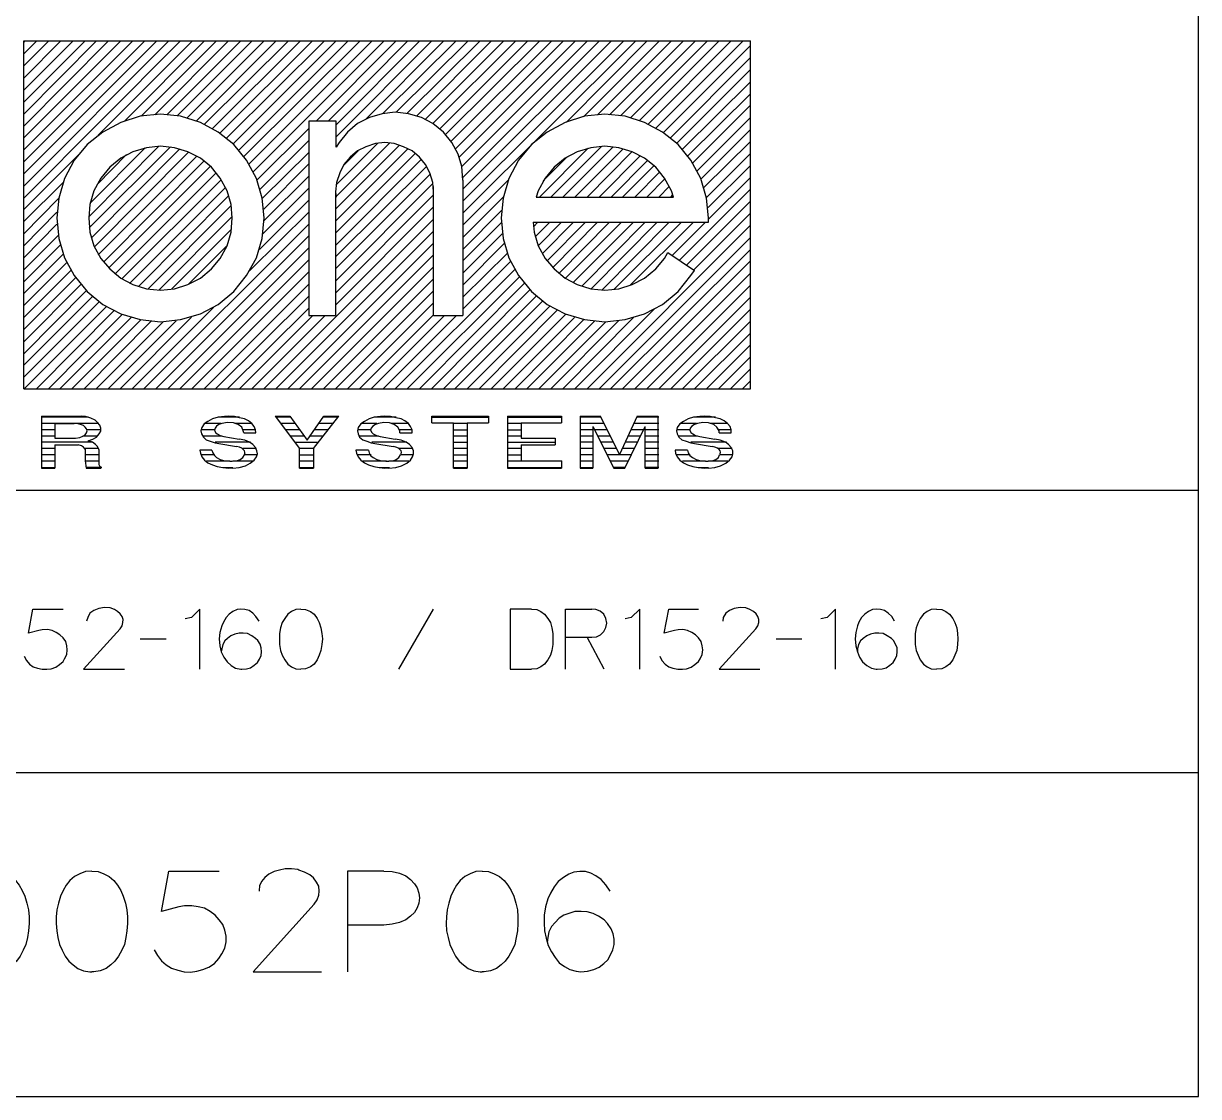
# Model space of a CAD drawing. Header units: inches. Extents: x -1698 to -1559, y -917 to -744.
# Drawn here: x -1589.54 to -1559.18, y -916.86 to -889.15 of the extents above; entities that cross this region are included whole.
import ezdxf

# ---------------------------------------------------------------- set-up
doc = ezdxf.new("R2010")
doc.units = ezdxf.units.IN
doc.layers.add('DH152', color=7, linetype='CONTINUOUS')

msp = doc.modelspace()

# ---------------------------------------------------------------- linework, layer by layer
at = {"layer": 'DH152', "color": 7}
for points in [[(-1559.18107, -916.86178), (-1559.18107, -743.89502)], [(-1589.53657, -893.65513), (-1585.48827, -889.59328)], [(-1589.53657, -893.34372), (-1585.78614, -889.59328)], [(-1589.53657, -893.03231), (-1586.09754, -889.59328)], [(-1589.53657, -892.7209), (-1586.40895, -889.59328)], [(-1589.53657, -892.40949), (-1586.72036, -889.59328)], [(-1589.53657, -892.09809), (-1587.03177, -889.59328)], [(-1589.53657, -891.80022), (-1587.34318, -889.59328)], [(-1589.53657, -891.48881), (-1587.65458, -889.59328)], [(-1589.53657, -891.1774), (-1587.95245, -889.59328)], [(-1589.53657, -890.86599), (-1588.26386, -889.59328)], [(-1589.53657, -890.55459), (-1588.57527, -889.59328)], [(-1589.53657, -890.24318), (-1588.88667, -889.59328)], [(-1589.53657, -889.93177), (-1589.19808, -889.59328)], [(-1589.53657, -889.6339), (-1589.50949, -889.59328)], [(-1589.53657, -898.58349), (-1589.53657, -889.59328)], [(-1589.53657, -889.59328), (-1570.75732, -889.59328)], [(-1587.61396, -892.03039), (-1585.17686, -889.59328)], [(-1586.93699, -891.66482), (-1584.86545, -889.59328)], [(-1586.50373, -891.54297), (-1584.55404, -889.59328)], [(-1586.1517, -891.50235), (-1584.24264, -889.59328)], [(-1585.84029, -891.50235), (-1583.93123, -889.59328)], [(-1585.5695, -891.52943), (-1583.63336, -889.59328)], [(-1585.31225, -891.58359), (-1583.32195, -889.59328)], [(-1585.08208, -891.66482), (-1583.01054, -889.59328)], [(-1584.86545, -891.74606), (-1582.69914, -889.59328)], [(-1584.66236, -891.85438), (-1582.38773, -889.59328)], [(-1584.47281, -891.97623), (-1582.07632, -889.59328)], [(-1584.29679, -892.11163), (-1581.76491, -889.59328)], [(-1584.13432, -892.26056), (-1581.46704, -889.59328)], [(-1583.98539, -892.42303), (-1581.15564, -889.59328)], [(-1583.84999, -892.58551), (-1580.84423, -889.59328)], [(-1583.7146, -892.77506), (-1580.53282, -889.59328)], [(-1583.60628, -892.97815), (-1580.22141, -889.59328)], [(-1581.98154, -891.66482), (-1579.91, -889.59328)], [(-1581.67014, -891.66482), (-1579.61214, -889.59328)], [(-1581.46704, -892.07101), (-1578.98932, -889.59328)], [(-1581.46704, -891.7596), (-1579.30073, -889.59328)], [(-1580.70883, -891.6242), (-1578.67791, -889.59328)], [(-1580.24849, -891.46173), (-1578.3665, -889.59328)], [(-1579.91, -891.43465), (-1578.0551, -889.59328)], [(-1579.62568, -891.46173), (-1577.74369, -889.59328)], [(-1579.38197, -891.52943), (-1577.44582, -889.59328)], [(-1579.16533, -891.6242), (-1577.13441, -889.59328)], [(-1578.96224, -891.73252), (-1576.823, -889.59328)], [(-1578.78623, -891.86791), (-1576.5116, -889.59328)], [(-1578.63729, -892.01685), (-1576.20019, -889.59328)], [(-1578.5019, -892.19286), (-1575.88878, -889.59328)], [(-1578.38004, -892.38241), (-1575.59091, -889.59328)], [(-1578.28527, -892.59905), (-1575.2795, -889.59328)], [(-1578.21757, -892.84276), (-1574.9681, -889.59328)], [(-1578.19049, -893.12709), (-1574.65669, -889.59328)], [(-1578.19049, -893.42495), (-1574.34528, -889.59328)], [(-1578.19049, -893.73636), (-1574.03387, -889.59328)], [(-1578.19049, -894.04777), (-1573.72247, -889.59328)], [(-1575.50968, -891.6919), (-1573.4246, -889.59328)], [(-1575.07641, -891.55651), (-1573.11319, -889.59328)], [(-1574.71085, -891.50235), (-1572.80178, -889.59328)], [(-1574.39944, -891.50235), (-1572.49037, -889.59328)], [(-1574.11511, -891.52943), (-1572.17897, -889.59328)], [(-1573.85786, -891.58359), (-1571.86756, -889.59328)], [(-1573.62769, -891.65128), (-1571.56969, -889.59328)], [(-1573.39752, -891.74606), (-1571.25828, -889.59328)], [(-1573.19443, -891.84084), (-1570.94687, -889.59328)], [(-1570.75732, -898.58349), (-1570.75732, -889.59328)], [(-1573.00487, -891.96269), (-1570.75732, -889.71514)], [(-1572.82886, -892.09809), (-1570.75732, -890.02655)], [(-1572.66639, -892.24702), (-1570.75732, -890.33795)], [(-1572.51745, -892.39595), (-1570.75732, -890.64936)], [(-1572.38206, -892.57197), (-1570.75732, -890.96077)], [(-1578.19049, -893.19478), (-1578.21757, -892.84276), (-1578.31235, -892.51781), (-1578.47482, -892.21994), (-1578.69145, -891.94915), (-1578.96224, -891.73252), (-1579.26011, -891.57005), (-1579.5986, -891.47527), (-1579.93708, -891.43465), (-1580.27557, -891.47527), (-1580.60052, -891.57005), (-1580.91193, -891.73252), (-1581.16918, -891.94915), (-1581.38581, -892.21994), (-1581.46704, -892.3418)], [(-1572.24666, -892.74798), (-1570.75732, -891.25864)], [(-1582.1711, -891.66482), (-1582.1711, -896.68797)], [(-1581.46704, -891.66482), (-1582.1711, -891.66482)], [(-1581.46704, -892.3418), (-1581.46704, -891.66482)], [(-1571.84048, -894.27794), (-1571.84048, -894.16963), (-1571.89464, -893.65513), (-1572.04357, -893.15416), (-1572.30082, -892.68028), (-1572.62577, -892.2741), (-1573.03195, -891.94915), (-1573.49229, -891.70544), (-1573.99325, -891.54297), (-1574.52129, -891.48881), (-1575.04933, -891.54297), (-1575.55029, -891.70544), (-1576.01064, -891.94915), (-1576.41682, -892.2741), (-1576.75531, -892.68028), (-1576.99902, -893.15416), (-1577.14795, -893.65513), (-1577.20211, -894.16963), (-1577.14795, -894.69766), (-1576.99902, -895.19863), (-1576.75531, -895.65897), (-1576.41682, -896.06515), (-1576.01064, -896.40364), (-1575.55029, -896.64735), (-1575.04933, -896.79628), (-1574.52129, -896.85044), (-1573.99325, -896.79628), (-1573.49229, -896.64735), (-1573.03195, -896.40364), (-1572.62577, -896.06515), (-1572.30082, -895.65897), (-1572.20604, -895.52357)], [(-1572.13835, -892.95107), (-1570.75732, -891.57005)], [(-1583.5115, -893.19478), (-1582.1711, -891.85438)], [(-1572.04357, -893.1677), (-1570.75732, -891.88145)], [(-1587.85768, -894.14255), (-1586.04339, -892.31472)], [(-1587.84414, -894.42688), (-1585.74552, -892.32826)], [(-1583.43027, -893.42495), (-1582.1711, -892.16578)], [(-1578.9487, -893.62805), (-1578.9487, -893.49265), (-1578.96224, -893.24894), (-1579.04348, -893.00523), (-1579.15179, -892.7886), (-1579.31427, -892.59905), (-1579.50382, -892.43657), (-1579.72045, -892.32826), (-1579.96416, -892.24702), (-1580.20787, -892.21994), (-1580.45158, -892.24702), (-1580.69529, -892.32826), (-1580.91193, -892.43657), (-1581.10148, -892.59905), (-1581.26395, -892.7886), (-1581.37227, -893.00523), (-1581.4535, -893.24894), (-1581.48058, -893.49265), (-1581.46704, -893.62805)], [(-1581.46704, -893.61451), (-1580.08602, -892.23348)], [(-1581.46704, -893.92591), (-1579.82877, -892.28764)], [(-1581.4535, -893.3031), (-1580.39743, -892.24702)], [(-1575.91586, -893.62805), (-1574.60253, -892.31472)], [(-1575.60445, -893.62805), (-1574.30466, -892.32826)], [(-1571.96233, -893.38434), (-1570.75732, -892.19286)], [(-1589.53657, -893.95299), (-1588.142, -892.55843)], [(-1587.81706, -893.79052), (-1586.39541, -892.35534)], [(-1587.78998, -894.68413), (-1585.50181, -892.38241)], [(-1587.70874, -894.9143), (-1585.27164, -892.46365)], [(-1587.64104, -893.3031), (-1586.88283, -892.53135)], [(-1587.61396, -895.11739), (-1585.06854, -892.57197)], [(-1583.37611, -893.66866), (-1582.1711, -892.47719)], [(-1581.46704, -894.23732), (-1579.61214, -892.38241)], [(-1581.46704, -894.54873), (-1579.42258, -892.50427)], [(-1581.26395, -892.80214), (-1580.89839, -892.43657)], [(-1576.21373, -893.62805), (-1574.95456, -892.36888)], [(-1576.11895, -893.20832), (-1575.4826, -892.58551)], [(-1575.29304, -893.62805), (-1574.04741, -892.38241)], [(-1574.98164, -893.62805), (-1573.81724, -892.45011)], [(-1574.67023, -893.62805), (-1573.60061, -892.55843)], [(-1571.89464, -893.64159), (-1570.75732, -892.50427)], [(-1587.47857, -895.30694), (-1584.87899, -892.69382)], [(-1587.34318, -895.46941), (-1584.71652, -892.84276)], [(-1583.33549, -893.93945), (-1582.1711, -892.77506)], [(-1581.46704, -894.86014), (-1579.26011, -892.6532)], [(-1581.46704, -895.15801), (-1579.12472, -892.82922)], [(-1574.35882, -893.62805), (-1573.41106, -892.68028)], [(-1574.06095, -893.62805), (-1573.24858, -892.81568)], [(-1571.85402, -893.89884), (-1570.75732, -892.81568)], [(-1589.53657, -894.2644), (-1588.52111, -893.24894)], [(-1587.1807, -895.61835), (-1584.56758, -893.00523)], [(-1587.00469, -895.7402), (-1584.43219, -893.18124)], [(-1583.32195, -894.23732), (-1582.1711, -893.08647)], [(-1581.46704, -895.46941), (-1579.02994, -893.03231)], [(-1578.19049, -894.35918), (-1577.01256, -893.18124)], [(-1578.19049, -893.19478), (-1578.19049, -896.68797)], [(-1573.74954, -893.62805), (-1573.09965, -892.97815)], [(-1573.43814, -893.62805), (-1572.96426, -893.15416)], [(-1571.84048, -894.1967), (-1570.75732, -893.12709)], [(-1586.8016, -895.86206), (-1584.32387, -893.38434)], [(-1583.36257, -894.57581), (-1582.1711, -893.39788)], [(-1581.48058, -893.49265), (-1581.48058, -896.68797)], [(-1581.46704, -895.78082), (-1578.96224, -893.27602)], [(-1578.9487, -896.68797), (-1578.9487, -893.35726)], [(-1573.12673, -893.62805), (-1572.85594, -893.35726)], [(-1572.59869, -895.26632), (-1570.75732, -893.42495)], [(-1589.53657, -894.57581), (-1588.64296, -893.66866)], [(-1586.57143, -895.9433), (-1584.24264, -893.60097)], [(-1586.32771, -896.01099), (-1584.17494, -893.84468)], [(-1583.44381, -894.98199), (-1582.1711, -893.70928)], [(-1581.46704, -896.09223), (-1578.9487, -893.57389)], [(-1578.19049, -894.67059), (-1577.14795, -893.62805)], [(-1572.81532, -893.62805), (-1572.76116, -893.57389)], [(-1572.40914, -895.38818), (-1570.75732, -893.73636)], [(-1589.53657, -894.88722), (-1588.68358, -894.02069)], [(-1586.04339, -896.03807), (-1584.14786, -894.12901)], [(-1583.70106, -895.53711), (-1582.1711, -894.02069)], [(-1581.46704, -896.40364), (-1578.9487, -893.8853)], [(-1578.19049, -894.98199), (-1577.18857, -893.98007)], [(-1572.21958, -895.51003), (-1570.75732, -894.04777)], [(-1589.53657, -895.19863), (-1588.68358, -894.3321)], [(-1586.43603, -898.58349), (-1582.1711, -894.3321)], [(-1585.71844, -896.01099), (-1584.17494, -894.46749)], [(-1583.33549, -898.58349), (-1578.9487, -894.1967)], [(-1578.19049, -895.27986), (-1577.20211, -894.29148)], [(-1576.3762, -894.27794), (-1576.34912, -894.53519), (-1576.24081, -894.88722), (-1576.06479, -895.21216), (-1575.83462, -895.48295), (-1575.55029, -895.72666), (-1575.23889, -895.88914), (-1574.88686, -895.99745), (-1574.52129, -896.03807), (-1574.15573, -895.99745), (-1573.81724, -895.88914), (-1573.49229, -895.72666), (-1573.20797, -895.48295), (-1572.97779, -895.21216), (-1572.89656, -895.06323), (-1572.20604, -895.52357)], [(-1576.3762, -894.27794), (-1571.84048, -894.27794)], [(-1576.36266, -894.3998), (-1576.25435, -894.27794)], [(-1576.32204, -894.65705), (-1575.94294, -894.27794)], [(-1576.24081, -894.88722), (-1575.64507, -894.27794)], [(-1576.13249, -895.09031), (-1575.33366, -894.27794)], [(-1576.01064, -895.27986), (-1575.02225, -894.27794)], [(-1575.87524, -895.45588), (-1574.71085, -894.27794)], [(-1575.71277, -895.60481), (-1574.39944, -894.27794)], [(-1575.53675, -895.72666), (-1574.08803, -894.27794)], [(-1575.3472, -895.84852), (-1573.77662, -894.27794)], [(-1575.11703, -895.92976), (-1573.47876, -894.27794)], [(-1574.98164, -898.58349), (-1570.75732, -894.35918)], [(-1574.87332, -895.99745), (-1573.16735, -894.27794)], [(-1574.60253, -896.03807), (-1572.85594, -894.27794)], [(-1574.27758, -896.01099), (-1572.54453, -894.27794)], [(-1573.8714, -895.91622), (-1572.23312, -894.27794)], [(-1572.78824, -895.14447), (-1571.92172, -894.27794)], [(-1589.53657, -895.51003), (-1588.64296, -894.61643)], [(-1586.12462, -898.58349), (-1582.1711, -894.62997)], [(-1583.02408, -898.58349), (-1578.9487, -894.50811)], [(-1578.19049, -895.59127), (-1577.17503, -894.57581)], [(-1574.67023, -898.58349), (-1570.75732, -894.67059)], [(-1589.53657, -895.82144), (-1588.58881, -894.86014)], [(-1585.81321, -898.58349), (-1582.1711, -894.94138)], [(-1585.28518, -895.88914), (-1584.29679, -894.90076)], [(-1582.71268, -898.58349), (-1578.9487, -894.81952)], [(-1578.19049, -895.90268), (-1577.12087, -894.83306)], [(-1578.19049, -896.21409), (-1577.03964, -895.07677)], [(-1574.37236, -898.58349), (-1570.75732, -894.98199)], [(-1589.53657, -896.11931), (-1588.52111, -895.10385)], [(-1589.53657, -896.43072), (-1588.42633, -895.32048)], [(-1585.50181, -898.58349), (-1582.1711, -895.25278)], [(-1582.41481, -898.58349), (-1578.9487, -895.11739)], [(-1578.19049, -896.52549), (-1576.9584, -895.2934)], [(-1574.06095, -898.58349), (-1570.75732, -895.27986)], [(-1589.53657, -896.74213), (-1588.31802, -895.52357)], [(-1585.1904, -898.58349), (-1582.1711, -895.56419)], [(-1582.1034, -898.58349), (-1578.9487, -895.4288)], [(-1579.93708, -898.58349), (-1576.85008, -895.49649)], [(-1579.62568, -898.58349), (-1576.72823, -895.68605)], [(-1573.74954, -898.58349), (-1570.75732, -895.59127)], [(-1589.53657, -897.05353), (-1588.19616, -895.71313)], [(-1589.53657, -897.36494), (-1588.06077, -895.88914)], [(-1584.87899, -898.58349), (-1582.1711, -895.8756)], [(-1581.79199, -898.58349), (-1578.9487, -895.7402)], [(-1579.31427, -898.58349), (-1576.60637, -895.86206)], [(-1573.43814, -898.58349), (-1570.75732, -895.90268)], [(-1589.53657, -897.67635), (-1587.92537, -896.05161)], [(-1589.53657, -897.97422), (-1587.7629, -896.20055)], [(-1584.58112, -898.58349), (-1582.1711, -896.18701)], [(-1581.48058, -898.58349), (-1578.9487, -896.05161)], [(-1579.00286, -898.58349), (-1576.45744, -896.02453)], [(-1578.69145, -898.58349), (-1576.29497, -896.18701)], [(-1573.12673, -898.58349), (-1570.75732, -896.21409)], [(-1589.53657, -898.28562), (-1587.58689, -896.33594)], [(-1589.52303, -898.58349), (-1587.39733, -896.4578)], [(-1589.21162, -898.58349), (-1587.20778, -896.56611)], [(-1586.7339, -898.58349), (-1584.63528, -896.48488)], [(-1584.26971, -898.58349), (-1582.1711, -896.49841)], [(-1581.16918, -898.58349), (-1578.9487, -896.36302)], [(-1578.39358, -898.58349), (-1576.13249, -896.3224)], [(-1578.08218, -898.58349), (-1575.94294, -896.44426)], [(-1577.77077, -898.58349), (-1575.75339, -896.55257)], [(-1575.29304, -898.58349), (-1573.24858, -896.52549)], [(-1572.81532, -898.58349), (-1570.75732, -896.52549)], [(-1588.90021, -898.58349), (-1586.99115, -896.66089)], [(-1588.60235, -898.58349), (-1586.76098, -896.74213)], [(-1588.29094, -898.58349), (-1586.51727, -896.80982)], [(-1587.97953, -898.58349), (-1586.24648, -896.8369)], [(-1587.66812, -898.58349), (-1585.93507, -896.85044)], [(-1587.35671, -898.58349), (-1585.59658, -896.82336)], [(-1587.04531, -898.58349), (-1585.20394, -896.72859)], [(-1583.95831, -898.58349), (-1582.06278, -896.68797)], [(-1583.6469, -898.58349), (-1581.75137, -896.68797)], [(-1582.1711, -896.68797), (-1581.48058, -896.68797)], [(-1580.85777, -898.58349), (-1578.9487, -896.67443)], [(-1580.5599, -898.58349), (-1578.66437, -896.68797)], [(-1580.24849, -898.58349), (-1578.35297, -896.68797)], [(-1578.9487, -896.68797), (-1578.19049, -896.68797)], [(-1577.45936, -898.58349), (-1575.53675, -896.66089)], [(-1577.14795, -898.58349), (-1575.30658, -896.74213)], [(-1576.83654, -898.58349), (-1575.06287, -896.79628)], [(-1576.53868, -898.58349), (-1574.79208, -896.8369)], [(-1576.22727, -898.58349), (-1574.49422, -896.85044)], [(-1575.91586, -898.58349), (-1574.16927, -896.82336)], [(-1575.60445, -898.58349), (-1573.77662, -896.74213)], [(-1572.51745, -898.58349), (-1570.75732, -896.8369)], [(-1572.20604, -898.58349), (-1570.75732, -897.14831)], [(-1571.89464, -898.58349), (-1570.75732, -897.44618)], [(-1571.58323, -898.58349), (-1570.75732, -897.75759)], [(-1571.27182, -898.58349), (-1570.75732, -898.06899)], [(-1570.96041, -898.58349), (-1570.75732, -898.3804)], [(-1589.53657, -898.58349), (-1570.75732, -898.58349)], [(-1589.07623, -899.28755), (-1589.07623, -900.62795)], [(-1589.07623, -899.28755), (-1588.03369, -899.28755)], [(-1587.87121, -899.31462), (-1589.06269, -899.31462)], [(-1587.87121, -899.9239), (-1587.74936, -899.88328), (-1587.65458, -899.82912), (-1587.58689, -899.74789), (-1587.54627, -899.68019), (-1587.54627, -899.59895), (-1587.57335, -899.51772), (-1587.6275, -899.45002), (-1587.6952, -899.39586), (-1587.80352, -899.3417), (-1587.93891, -899.30109), (-1588.03369, -899.28755)], [(-1584.35095, -899.30109), (-1584.51343, -899.31462), (-1584.66236, -899.35524), (-1584.78421, -899.42294), (-1584.87899, -899.49064), (-1584.93315, -899.58541), (-1584.96023, -899.66665)], [(-1583.95831, -899.31462), (-1584.51343, -899.31462)], [(-1584.24264, -899.28755), (-1584.35095, -899.30109)], [(-1583.53858, -899.72081), (-1583.55212, -899.63957), (-1583.5792, -899.55834), (-1583.6469, -899.4771), (-1583.72814, -899.4094), (-1583.83645, -899.35524), (-1583.95831, -899.32816), (-1584.0937, -899.30109), (-1584.24264, -899.28755)], [(-1583.03762, -899.28755), (-1582.65852, -899.28755), (-1582.21171, -899.91036)], [(-1583.03762, -899.28755), (-1582.41481, -900.12699)], [(-1582.64498, -899.31462), (-1583.01054, -899.31462)], [(-1582.21171, -899.91036), (-1581.77845, -899.28755)], [(-1582.04924, -900.12699), (-1581.39935, -899.28755)], [(-1581.41289, -899.31462), (-1581.79199, -899.31462)], [(-1581.77845, -899.28755), (-1581.39935, -899.28755)], [(-1580.31619, -899.30109), (-1580.47866, -899.31462), (-1580.61406, -899.35524), (-1580.73591, -899.42294), (-1580.83069, -899.49064), (-1580.89839, -899.58541), (-1580.91193, -899.66665)], [(-1579.91, -899.31462), (-1580.46512, -899.31462)], [(-1580.20787, -899.28755), (-1580.31619, -899.30109)], [(-1579.50382, -899.72081), (-1579.50382, -899.63957), (-1579.54444, -899.55834), (-1579.5986, -899.4771), (-1579.69337, -899.4094), (-1579.78815, -899.35524), (-1579.92354, -899.32816), (-1580.05894, -899.30109), (-1580.20787, -899.28755)], [(-1578.98932, -899.28755), (-1577.52706, -899.28755), (-1577.52706, -899.46356)], [(-1578.98932, -899.46356), (-1578.98932, -899.28755)], [(-1578.98932, -899.31462), (-1577.51352, -899.31462)], [(-1577.03964, -899.28755), (-1575.64507, -899.28755)], [(-1577.03964, -899.28755), (-1577.03964, -900.62795)], [(-1577.0261, -899.31462), (-1575.64507, -899.31462)], [(-1575.64507, -899.28755), (-1575.64507, -899.46356)], [(-1575.15765, -899.28755), (-1575.15765, -900.62795)], [(-1575.15765, -899.28755), (-1574.62961, -899.28755)], [(-1574.62961, -899.31462), (-1575.15765, -899.31462)], [(-1574.14219, -900.27593), (-1574.62961, -899.28755)], [(-1573.68185, -899.28755), (-1574.14219, -900.27593)], [(-1573.68185, -899.28755), (-1573.14027, -899.28755)], [(-1573.12673, -899.31462), (-1573.68185, -899.31462)], [(-1573.14027, -900.62795), (-1573.14027, -899.28755)], [(-1572.07065, -899.30109), (-1572.23312, -899.31462), (-1572.36852, -899.35524), (-1572.49037, -899.42294), (-1572.58515, -899.49064), (-1572.65285, -899.58541), (-1572.66639, -899.66665)], [(-1571.66447, -899.31462), (-1572.21958, -899.31462)], [(-1571.94879, -899.28755), (-1572.07065, -899.30109)], [(-1571.25828, -899.72081), (-1571.25828, -899.63957), (-1571.28536, -899.55834), (-1571.35306, -899.4771), (-1571.43429, -899.4094), (-1571.54261, -899.35524), (-1571.66447, -899.32816), (-1571.79986, -899.30109), (-1571.94879, -899.28755)], [(-1587.60043, -899.4771), (-1589.06269, -899.4771)], [(-1588.73774, -899.4771), (-1588.73774, -899.8562)], [(-1588.73774, -899.4771), (-1588.23678, -899.4771)], [(-1588.19616, -899.8562), (-1588.08785, -899.84266), (-1588.00661, -899.80205), (-1587.95245, -899.77497), (-1587.91183, -899.72081), (-1587.89829, -899.66665), (-1587.91183, -899.61249), (-1587.95245, -899.57187), (-1587.99307, -899.53126), (-1588.07431, -899.50418), (-1588.16908, -899.4771), (-1588.23678, -899.4771)], [(-1584.44573, -899.4771), (-1584.85191, -899.4771)], [(-1584.41865, -899.4771), (-1584.49989, -899.50418), (-1584.55404, -899.5448), (-1584.59466, -899.59895), (-1584.6082, -899.65311)], [(-1583.86353, -899.66665), (-1583.90415, -899.57187), (-1583.99893, -899.50418), (-1584.12078, -899.46356), (-1584.26971, -899.45002), (-1584.41865, -899.4771)], [(-1583.63336, -899.4771), (-1584.08016, -899.4771)], [(-1582.52312, -899.4771), (-1582.88869, -899.4771)], [(-1581.54828, -899.4771), (-1581.91385, -899.4771)], [(-1580.41097, -899.4771), (-1580.81715, -899.4771)], [(-1580.37035, -899.4771), (-1580.45158, -899.50418), (-1580.51928, -899.5448), (-1580.5599, -899.59895), (-1580.57344, -899.65311)], [(-1579.81523, -899.66665), (-1579.86939, -899.57187), (-1579.96416, -899.50418), (-1580.08602, -899.46356), (-1580.23495, -899.45002), (-1580.37035, -899.4771)], [(-1579.5986, -899.4771), (-1580.0454, -899.4771)], [(-1578.98932, -899.46356), (-1578.4342, -899.46356)], [(-1578.4342, -900.62795), (-1578.4342, -899.46356)], [(-1578.06864, -899.4771), (-1578.4342, -899.4771)], [(-1578.08218, -899.46356), (-1577.52706, -899.46356)], [(-1578.08218, -899.46356), (-1578.08218, -900.62795)], [(-1576.68761, -899.4771), (-1577.0261, -899.4771)], [(-1576.68761, -899.46356), (-1575.64507, -899.46356)], [(-1576.68761, -899.46356), (-1576.68761, -899.8562), (-1575.80754, -899.8562)], [(-1574.54837, -899.4771), (-1575.15765, -899.4771)], [(-1574.8327, -899.55834), (-1574.8327, -900.62795)], [(-1574.8327, -899.55834), (-1574.29112, -900.62795)], [(-1574.00679, -900.62795), (-1573.47876, -899.55834)], [(-1573.12673, -899.4771), (-1573.76308, -899.4771)], [(-1573.47876, -900.62795), (-1573.47876, -899.55834)], [(-1572.15189, -899.4771), (-1572.57161, -899.4771)], [(-1572.12481, -899.4771), (-1572.20604, -899.50418), (-1572.27374, -899.5448), (-1572.31436, -899.59895), (-1572.3279, -899.65311)], [(-1571.56969, -899.66665), (-1571.62385, -899.57187), (-1571.70508, -899.50418), (-1571.84048, -899.46356), (-1571.98941, -899.45002), (-1572.12481, -899.4771)], [(-1571.33952, -899.4771), (-1571.78632, -899.4771)], [(-1588.73774, -899.63957), (-1589.06269, -899.63957)], [(-1588.73774, -899.80205), (-1589.06269, -899.80205)], [(-1588.73774, -899.8562), (-1588.19616, -899.8562)], [(-1587.6275, -899.80205), (-1588.00661, -899.80205)], [(-1587.54627, -899.63957), (-1587.91183, -899.63957)], [(-1587.60043, -900.15407), (-1587.6275, -900.07284), (-1587.68166, -900.01868), (-1587.7629, -899.96452), (-1587.87121, -899.9239)], [(-1584.96023, -899.66665), (-1584.94669, -899.74789), (-1584.89253, -899.82912), (-1584.82483, -899.89682), (-1584.71652, -899.93744), (-1584.59466, -899.97806)], [(-1584.6082, -899.63957), (-1584.94669, -899.63957)], [(-1584.41865, -899.80205), (-1584.90607, -899.80205)], [(-1584.6082, -899.65311), (-1584.58112, -899.70727), (-1584.5405, -899.74789)], [(-1584.5405, -899.74789), (-1584.45927, -899.78851), (-1584.36449, -899.81559)], [(-1584.36449, -899.81559), (-1583.97185, -899.88328)], [(-1583.70106, -899.96452), (-1583.82291, -899.91036), (-1583.97185, -899.88328)], [(-1583.53858, -899.63957), (-1583.86353, -899.63957)], [(-1583.84999, -899.72081), (-1583.86353, -899.66665)], [(-1583.84999, -899.72081), (-1583.53858, -899.72081)], [(-1582.40127, -899.63957), (-1582.76683, -899.63957)], [(-1582.29295, -899.80205), (-1582.64498, -899.80205)], [(-1581.80553, -899.80205), (-1582.14402, -899.80205)], [(-1581.67014, -899.63957), (-1582.0357, -899.63957)], [(-1580.5599, -899.63957), (-1580.91193, -899.63957)], [(-1580.91193, -899.66665), (-1580.89839, -899.74789), (-1580.85777, -899.82912), (-1580.77653, -899.89682), (-1580.66822, -899.93744), (-1580.5599, -899.97806)], [(-1580.37035, -899.80205), (-1580.85777, -899.80205)], [(-1580.57344, -899.65311), (-1580.54636, -899.70727), (-1580.50574, -899.74789)], [(-1580.50574, -899.74789), (-1580.4245, -899.78851), (-1580.32973, -899.81559)], [(-1580.32973, -899.81559), (-1579.93708, -899.88328)], [(-1579.65275, -899.96452), (-1579.78815, -899.91036), (-1579.93708, -899.88328)], [(-1579.50382, -899.63957), (-1579.82877, -899.63957)], [(-1579.81523, -899.72081), (-1579.81523, -899.66665)], [(-1579.81523, -899.72081), (-1579.50382, -899.72081)], [(-1578.4342, -899.63957), (-1578.06864, -899.63957)], [(-1578.06864, -899.80205), (-1578.4342, -899.80205)], [(-1577.0261, -899.63957), (-1576.68761, -899.63957)], [(-1576.68761, -899.80205), (-1577.0261, -899.80205)], [(-1575.80754, -899.8562), (-1575.80754, -900.03222)], [(-1574.81916, -899.63957), (-1575.15765, -899.63957)], [(-1574.81916, -899.80205), (-1575.15765, -899.80205)], [(-1574.46714, -899.63957), (-1574.77854, -899.63957)], [(-1574.3859, -899.80205), (-1574.69731, -899.80205)], [(-1573.60061, -899.80205), (-1573.92556, -899.80205)], [(-1573.51937, -899.63957), (-1573.84432, -899.63957)], [(-1573.12673, -899.63957), (-1573.46522, -899.63957)], [(-1573.12673, -899.80205), (-1573.46522, -899.80205)], [(-1572.31436, -899.63957), (-1572.66639, -899.63957)], [(-1572.66639, -899.66665), (-1572.65285, -899.74789), (-1572.61223, -899.82912), (-1572.53099, -899.89682), (-1572.42268, -899.93744), (-1572.30082, -899.97806)], [(-1572.12481, -899.80205), (-1572.61223, -899.80205)], [(-1572.3279, -899.65311), (-1572.30082, -899.70727), (-1572.24666, -899.74789)], [(-1572.24666, -899.74789), (-1572.17897, -899.78851), (-1572.07065, -899.81559)], [(-1572.07065, -899.81559), (-1571.67801, -899.88328)], [(-1571.40722, -899.96452), (-1571.54261, -899.91036), (-1571.67801, -899.88328)], [(-1571.24474, -899.63957), (-1571.58323, -899.63957)], [(-1571.56969, -899.72081), (-1571.56969, -899.66665)], [(-1571.56969, -899.72081), (-1571.25828, -899.72081)], [(-1587.7629, -899.96452), (-1589.06269, -899.96452)], [(-1588.73774, -900.12699), (-1589.06269, -900.12699)], [(-1588.73774, -900.03222), (-1588.73774, -900.62795)], [(-1588.73774, -900.03222), (-1588.12846, -900.03222)], [(-1587.95245, -900.14053), (-1587.99307, -900.08637), (-1588.04723, -900.0593), (-1588.12846, -900.03222)], [(-1587.61396, -900.12699), (-1587.95245, -900.12699)], [(-1587.95245, -900.14053), (-1587.95245, -900.4384)], [(-1587.60043, -900.15407), (-1587.60043, -900.47902)], [(-1584.98731, -900.16761), (-1584.97377, -900.24885), (-1584.93315, -900.34362), (-1584.86545, -900.42486), (-1584.78421, -900.49256), (-1584.66236, -900.54672), (-1584.5405, -900.58734), (-1584.39157, -900.61441), (-1584.24264, -900.62795)], [(-1584.6759, -900.16761), (-1584.98731, -900.16761)], [(-1584.6759, -900.16761), (-1584.64882, -900.23531), (-1584.6082, -900.30301), (-1584.55404, -900.35716)], [(-1583.67398, -899.96452), (-1584.59466, -899.96452)], [(-1584.59466, -899.97806), (-1584.49989, -899.9916)], [(-1584.49989, -899.9916), (-1584.03954, -900.07284)], [(-1584.13432, -900.62795), (-1583.97185, -900.61441), (-1583.80937, -900.5738), (-1583.68752, -900.5061), (-1583.5792, -900.42486), (-1583.52504, -900.34362), (-1583.49796, -900.26239), (-1583.5115, -900.18115), (-1583.55212, -900.09991), (-1583.61982, -900.01868), (-1583.70106, -899.96452)], [(-1583.90415, -900.11345), (-1583.95831, -900.08637), (-1584.03954, -900.07284)], [(-1583.82291, -900.26239), (-1583.82291, -900.22177), (-1583.83645, -900.18115), (-1583.86353, -900.15407), (-1583.90415, -900.11345)], [(-1583.52504, -900.12699), (-1583.87707, -900.12699)], [(-1582.52312, -899.96452), (-1581.92739, -899.96452)], [(-1582.41481, -900.62795), (-1582.41481, -900.12699)], [(-1582.04924, -900.12699), (-1582.40127, -900.12699)], [(-1582.04924, -900.12699), (-1582.04924, -900.62795)], [(-1580.95254, -900.16761), (-1580.939, -900.24885), (-1580.89839, -900.34362), (-1580.83069, -900.42486), (-1580.73591, -900.49256), (-1580.6276, -900.54672), (-1580.4922, -900.58734), (-1580.35681, -900.61441), (-1580.20787, -900.62795)], [(-1580.6276, -900.16761), (-1580.95254, -900.16761)], [(-1580.6276, -900.16761), (-1580.61406, -900.23531), (-1580.57344, -900.30301), (-1580.50574, -900.35716)], [(-1580.5599, -899.97806), (-1580.46512, -899.9916)], [(-1579.63922, -899.96452), (-1580.54636, -899.96452)], [(-1580.46512, -899.9916), (-1579.99124, -900.07284)], [(-1580.09956, -900.62795), (-1579.92354, -900.61441), (-1579.77461, -900.5738), (-1579.63922, -900.5061), (-1579.54444, -900.42486), (-1579.49028, -900.34362), (-1579.4632, -900.26239), (-1579.4632, -900.18115), (-1579.50382, -900.09991), (-1579.57152, -900.01868), (-1579.65275, -899.96452)], [(-1579.85585, -900.11345), (-1579.92354, -900.08637), (-1579.99124, -900.07284)], [(-1579.78815, -900.26239), (-1579.77461, -900.22177), (-1579.78815, -900.18115), (-1579.81523, -900.15407), (-1579.85585, -900.11345)], [(-1579.49028, -900.12699), (-1579.84231, -900.12699)], [(-1578.4342, -899.96452), (-1578.06864, -899.96452)], [(-1578.06864, -900.12699), (-1578.4342, -900.12699)], [(-1577.0261, -899.96452), (-1575.80754, -899.96452)], [(-1576.67407, -900.12699), (-1577.0261, -900.12699)], [(-1576.68761, -900.03222), (-1575.80754, -900.03222)], [(-1576.68761, -900.03222), (-1576.68761, -900.4384)], [(-1574.81916, -899.96452), (-1575.15765, -899.96452)], [(-1574.81916, -900.12699), (-1575.15765, -900.12699)], [(-1574.30466, -899.96452), (-1574.61607, -899.96452)], [(-1574.22343, -900.12699), (-1574.53483, -900.12699)], [(-1573.76308, -900.12699), (-1574.07449, -900.12699)], [(-1573.68185, -899.96452), (-1573.99325, -899.96452)], [(-1573.12673, -899.96452), (-1573.46522, -899.96452)], [(-1573.12673, -900.12699), (-1573.46522, -900.12699)], [(-1572.70701, -900.16761), (-1572.69347, -900.24885), (-1572.65285, -900.34362), (-1572.58515, -900.42486), (-1572.49037, -900.49256), (-1572.38206, -900.54672), (-1572.24666, -900.58734), (-1572.11127, -900.61441), (-1571.94879, -900.62795)], [(-1572.38206, -900.16761), (-1572.70701, -900.16761)], [(-1572.38206, -900.16761), (-1572.36852, -900.23531), (-1572.3279, -900.30301), (-1572.2602, -900.35716)], [(-1571.38014, -899.96452), (-1572.30082, -899.96452)], [(-1572.30082, -899.97806), (-1572.20604, -899.9916)], [(-1572.20604, -899.9916), (-1571.7457, -900.07284)], [(-1571.84048, -900.62795), (-1571.67801, -900.61441), (-1571.52907, -900.5738), (-1571.39368, -900.5061), (-1571.2989, -900.42486), (-1571.2312, -900.34362), (-1571.21766, -900.26239), (-1571.21766, -900.18115), (-1571.25828, -900.09991), (-1571.32598, -900.01868), (-1571.40722, -899.96452)], [(-1571.61031, -900.11345), (-1571.67801, -900.08637), (-1571.7457, -900.07284)], [(-1571.54261, -900.26239), (-1571.52907, -900.22177), (-1571.54261, -900.18115), (-1571.56969, -900.15407), (-1571.61031, -900.11345)], [(-1571.2312, -900.12699), (-1571.58323, -900.12699)], [(-1588.73774, -900.28947), (-1589.06269, -900.28947)], [(-1588.73774, -900.45194), (-1589.06269, -900.45194)], [(-1587.60043, -900.28947), (-1587.95245, -900.28947)], [(-1587.95245, -900.4384), (-1587.92537, -900.62795)], [(-1587.60043, -900.45194), (-1587.95245, -900.45194)], [(-1587.60043, -900.47902), (-1587.60043, -900.53318), (-1587.57335, -900.58734), (-1587.53273, -900.62795)], [(-1584.6082, -900.28947), (-1584.96023, -900.28947)], [(-1584.21556, -900.45194), (-1584.81129, -900.45194)], [(-1584.55404, -900.35716), (-1584.45927, -900.41132), (-1584.33741, -900.4384), (-1584.21556, -900.45194)], [(-1584.21556, -900.45194), (-1584.14786, -900.45194)], [(-1584.14786, -900.45194), (-1584.03954, -900.4384), (-1583.94477, -900.41132), (-1583.87707, -900.35716), (-1583.83645, -900.28947)], [(-1583.61982, -900.45194), (-1584.13432, -900.45194)], [(-1583.82291, -900.26239), (-1583.83645, -900.28947)], [(-1583.5115, -900.28947), (-1583.83645, -900.28947)], [(-1582.40127, -900.28947), (-1582.04924, -900.28947)], [(-1582.04924, -900.45194), (-1582.40127, -900.45194)], [(-1580.5599, -900.28947), (-1580.91193, -900.28947)], [(-1580.16725, -900.45194), (-1580.77653, -900.45194)], [(-1580.50574, -900.35716), (-1580.41097, -900.41132), (-1580.28911, -900.4384), (-1580.18079, -900.45194)], [(-1580.18079, -900.45194), (-1580.09956, -900.45194)], [(-1580.09956, -900.45194), (-1579.99124, -900.4384), (-1579.91, -900.41132), (-1579.84231, -900.35716), (-1579.80169, -900.28947)], [(-1579.58506, -900.45194), (-1580.09956, -900.45194)], [(-1579.78815, -900.26239), (-1579.80169, -900.28947)], [(-1579.4632, -900.28947), (-1579.78815, -900.28947)], [(-1578.4342, -900.28947), (-1578.06864, -900.28947)], [(-1578.06864, -900.45194), (-1578.4342, -900.45194)], [(-1577.0261, -900.28947), (-1576.67407, -900.28947)], [(-1575.63153, -900.45194), (-1577.0261, -900.45194)], [(-1576.68761, -900.4384), (-1575.64507, -900.4384)], [(-1575.64507, -900.4384), (-1575.64507, -900.62795)], [(-1574.81916, -900.28947), (-1575.15765, -900.28947)], [(-1574.81916, -900.45194), (-1575.15765, -900.45194)], [(-1573.84432, -900.28947), (-1574.4536, -900.28947)], [(-1573.92556, -900.45194), (-1574.37236, -900.45194)], [(-1573.12673, -900.28947), (-1573.46522, -900.28947)], [(-1573.12673, -900.45194), (-1573.46522, -900.45194)], [(-1572.31436, -900.28947), (-1572.66639, -900.28947)], [(-1571.92172, -900.45194), (-1572.51745, -900.45194)], [(-1572.2602, -900.35716), (-1572.16543, -900.41132), (-1572.04357, -900.4384), (-1571.92172, -900.45194)], [(-1571.92172, -900.45194), (-1571.85402, -900.45194)], [(-1571.85402, -900.45194), (-1571.7457, -900.4384), (-1571.65093, -900.41132), (-1571.58323, -900.35716), (-1571.55615, -900.28947)], [(-1571.33952, -900.45194), (-1571.85402, -900.45194)], [(-1571.54261, -900.26239), (-1571.55615, -900.28947)], [(-1571.21766, -900.28947), (-1571.54261, -900.28947)], [(-1589.07623, -900.62795), (-1588.73774, -900.62795)], [(-1589.06269, -900.61441), (-1588.73774, -900.61441)], [(-1587.92537, -900.62795), (-1587.53273, -900.62795)], [(-1587.51919, -900.61441), (-1587.91183, -900.61441)], [(-1584.39157, -900.61441), (-1584.13432, -900.61441)], [(-1584.13432, -900.62795), (-1584.24264, -900.62795)], [(-1582.41481, -900.62795), (-1582.04924, -900.62795)], [(-1582.40127, -900.61441), (-1582.04924, -900.61441)], [(-1580.34327, -900.61441), (-1580.08602, -900.61441)], [(-1580.09956, -900.62795), (-1580.20787, -900.62795)], [(-1578.4342, -900.61441), (-1578.06864, -900.61441)], [(-1578.4342, -900.62795), (-1578.08218, -900.62795)], [(-1577.03964, -900.62795), (-1575.64507, -900.62795)], [(-1577.0261, -900.61441), (-1575.63153, -900.61441)], [(-1575.15765, -900.61441), (-1574.81916, -900.61441)], [(-1575.15765, -900.62795), (-1574.8327, -900.62795)], [(-1574.00679, -900.61441), (-1574.29112, -900.61441)], [(-1574.29112, -900.62795), (-1574.00679, -900.62795)], [(-1573.47876, -900.62795), (-1573.14027, -900.62795)], [(-1573.12673, -900.61441), (-1573.46522, -900.61441)], [(-1572.09773, -900.61441), (-1571.84048, -900.61441)], [(-1571.84048, -900.62795), (-1571.94879, -900.62795)], [(-1609.46667, -901.19661), (-1559.18107, -901.19661)], [(-1589.14392, -904.82519), (-1589.41471, -904.89289), (-1589.3064, -904.27007), (-1588.52111, -904.27007)], [(-1587.30256, -904.24299), (-1587.45149, -904.22945), (-1587.60043, -904.25653), (-1587.72228, -904.31069), (-1587.8306, -904.37839), (-1587.88475, -904.4867), (-1587.91183, -904.58148)], [(-1587.04531, -904.78457), (-1586.99115, -904.70334), (-1586.97761, -904.6221), (-1586.96407, -904.54086), (-1586.99115, -904.45962), (-1587.04531, -904.39193), (-1587.113, -904.33777), (-1587.19424, -904.28361), (-1587.30256, -904.24299)], [(-1584.98731, -905.82711), (-1584.98731, -904.27007), (-1585.20394, -904.4867), (-1585.36641, -904.52732)], [(-1583.45735, -904.58148), (-1583.53858, -904.45962), (-1583.61982, -904.37839), (-1583.7146, -904.31069), (-1583.82291, -904.28361), (-1583.93123, -904.27007), (-1584.026, -904.28361), (-1584.13432, -904.33777), (-1584.2291, -904.40547), (-1584.31033, -904.4867), (-1584.37803, -904.60856), (-1584.41865, -904.70334)], [(-1582.37419, -904.27007), (-1582.50958, -904.28361), (-1582.6179, -904.33777), (-1582.71268, -904.40547), (-1582.79391, -904.51378), (-1582.86161, -904.6221), (-1582.90223, -904.75749), (-1582.92931, -904.90643), (-1582.92931, -905.04182), (-1582.92931, -905.19076), (-1582.90223, -905.33969), (-1582.86161, -905.46155), (-1582.79391, -905.5834), (-1582.71268, -905.69172), (-1582.6179, -905.75941), (-1582.50958, -905.81357), (-1582.37419, -905.82711)], [(-1582.37419, -904.27007), (-1582.25233, -904.28361), (-1582.13048, -904.33777), (-1582.0357, -904.40547), (-1581.95446, -904.51378), (-1581.90031, -904.6221), (-1581.85969, -904.75749), (-1581.83261, -904.90643), (-1581.81907, -905.04182), (-1581.83261, -905.19076), (-1581.85969, -905.33969), (-1581.90031, -905.46155), (-1581.95446, -905.5834), (-1582.0357, -905.69172), (-1582.13048, -905.75941), (-1582.25233, -905.81357), (-1582.37419, -905.82711)], [(-1579.84231, -905.82711), (-1578.9487, -904.27007)], [(-1576.41682, -904.27007), (-1576.97194, -904.27007), (-1576.97194, -905.82711), (-1576.41682, -905.82711)], [(-1576.41682, -904.27007), (-1576.28143, -904.28361), (-1576.17311, -904.33777), (-1576.07833, -904.40547), (-1575.9971, -904.51378), (-1575.9294, -904.6221), (-1575.88878, -904.75749), (-1575.8617, -904.90643), (-1575.8617, -905.04182), (-1575.8617, -905.19076), (-1575.88878, -905.33969), (-1575.9294, -905.46155), (-1575.9971, -905.5834), (-1576.07833, -905.69172), (-1576.17311, -905.75941), (-1576.28143, -905.81357), (-1576.41682, -905.82711)], [(-1575.53675, -905.82711), (-1575.53675, -904.27007), (-1574.85978, -904.27007)], [(-1574.46714, -904.63564), (-1574.49422, -904.51378), (-1574.54837, -904.40547), (-1574.64315, -904.32423), (-1574.75147, -904.28361), (-1574.85978, -904.27007)], [(-1573.61415, -905.82711), (-1573.61415, -904.27007), (-1573.84432, -904.4867), (-1573.99325, -904.52732)], [(-1572.72054, -904.82519), (-1572.99133, -904.89289), (-1572.86948, -904.27007), (-1572.09773, -904.27007)], [(-1570.87918, -904.24299), (-1571.02811, -904.22945), (-1571.17704, -904.25653), (-1571.2989, -904.31069), (-1571.39368, -904.37839), (-1571.46137, -904.4867), (-1571.47491, -904.58148)], [(-1570.62193, -904.78457), (-1570.56777, -904.70334), (-1570.54069, -904.6221), (-1570.54069, -904.54086), (-1570.56777, -904.45962), (-1570.60839, -904.39193), (-1570.67608, -904.33777), (-1570.77086, -904.28361), (-1570.87918, -904.24299)], [(-1568.56393, -905.82711), (-1568.56393, -904.27007), (-1568.78056, -904.4867), (-1568.94303, -904.52732)], [(-1567.03397, -904.58148), (-1567.10166, -904.45962), (-1567.19644, -904.37839), (-1567.29122, -904.31069), (-1567.39953, -904.28361), (-1567.49431, -904.27007), (-1567.60262, -904.28361), (-1567.71094, -904.33777), (-1567.80572, -904.40547), (-1567.88695, -904.4867), (-1567.95465, -904.60856), (-1567.99527, -904.70334)], [(-1565.95081, -904.27007), (-1566.0862, -904.28361), (-1566.19452, -904.33777), (-1566.2893, -904.40547), (-1566.37053, -904.51378), (-1566.42469, -904.6221), (-1566.47885, -904.75749), (-1566.50593, -904.90643), (-1566.50593, -905.04182), (-1566.50593, -905.19076), (-1566.47885, -905.33969), (-1566.42469, -905.46155), (-1566.37053, -905.5834), (-1566.2893, -905.69172), (-1566.19452, -905.75941), (-1566.0862, -905.81357), (-1565.95081, -905.82711)], [(-1565.95081, -904.27007), (-1565.81541, -904.28361), (-1565.7071, -904.33777), (-1565.61232, -904.40547), (-1565.53108, -904.51378), (-1565.47693, -904.6221), (-1565.42277, -904.75749), (-1565.40923, -904.90643), (-1565.39569, -905.04182), (-1565.40923, -905.19076), (-1565.42277, -905.33969), (-1565.47693, -905.46155), (-1565.53108, -905.5834), (-1565.61232, -905.69172), (-1565.7071, -905.75941), (-1565.81541, -905.81357), (-1565.95081, -905.82711)], [(-1587.99307, -905.82711), (-1587.04531, -904.78457)], [(-1584.41865, -904.70334), (-1584.47281, -904.87935), (-1584.48635, -905.04182), (-1584.47281, -905.21783), (-1584.43219, -905.38031), (-1584.36449, -905.5157), (-1584.28325, -905.63756), (-1584.17494, -905.73233), (-1584.06662, -905.80003), (-1583.93123, -905.82711), (-1583.90415, -905.82711)], [(-1574.85978, -905.0012), (-1574.73793, -904.98766), (-1574.62961, -904.93351), (-1574.54837, -904.85227), (-1574.49422, -904.74395), (-1574.46714, -904.63564)], [(-1571.56969, -905.82711), (-1570.62193, -904.78457)], [(-1567.99527, -904.70334), (-1568.03589, -904.87935), (-1568.04943, -905.04182), (-1568.03589, -905.21783), (-1567.99527, -905.38031), (-1567.94111, -905.5157), (-1567.85987, -905.63756), (-1567.75156, -905.73233), (-1567.6297, -905.80003), (-1567.50785, -905.82711), (-1567.48077, -905.82711)], [(-1588.48049, -905.55632), (-1588.42633, -905.44801), (-1588.41279, -905.32615), (-1588.42633, -905.21783), (-1588.45341, -905.10952), (-1588.52111, -905.01474), (-1588.60235, -904.93351), (-1588.69712, -904.87935), (-1588.80544, -904.82519), (-1588.92729, -904.79811), (-1589.06269, -904.81165), (-1589.14392, -904.82519)], [(-1586.53081, -905.04182), (-1585.85383, -905.04182)], [(-1583.55212, -905.02828), (-1583.6469, -904.96059), (-1583.75521, -904.90643), (-1583.86353, -904.89289), (-1583.97185, -904.89289), (-1584.08016, -904.91997), (-1584.18848, -904.96059), (-1584.26971, -905.02828), (-1584.33741, -905.09598), (-1584.39157, -905.19076), (-1584.41865, -905.29907), (-1584.43219, -905.38031)], [(-1583.90415, -905.82711), (-1583.78229, -905.81357), (-1583.67398, -905.78649), (-1583.5792, -905.7188), (-1583.49796, -905.6511), (-1583.44381, -905.56986), (-1583.40319, -905.47508), (-1583.38965, -905.38031), (-1583.40319, -905.27199), (-1583.43027, -905.17722), (-1583.48443, -905.08244), (-1583.55212, -905.02828)], [(-1575.53675, -905.0012), (-1574.85978, -905.0012)], [(-1574.53483, -905.82711), (-1574.98164, -905.0012)], [(-1572.05711, -905.55632), (-1572.00295, -905.44801), (-1571.98941, -905.32615), (-1572.00295, -905.21783), (-1572.03003, -905.10952), (-1572.09773, -905.01474), (-1572.17897, -904.93351), (-1572.27374, -904.87935), (-1572.38206, -904.82519), (-1572.50391, -904.79811), (-1572.62577, -904.81165), (-1572.72054, -904.82519)], [(-1570.09389, -905.04182), (-1569.43045, -905.04182)], [(-1567.1152, -905.02828), (-1567.22352, -904.96059), (-1567.33183, -904.90643), (-1567.44015, -904.89289), (-1567.54847, -904.89289), (-1567.65678, -904.91997), (-1567.75156, -904.96059), (-1567.84633, -905.02828), (-1567.91403, -905.09598), (-1567.96819, -905.19076), (-1567.99527, -905.29907), (-1567.99527, -905.38031)], [(-1567.48077, -905.82711), (-1567.35891, -905.81357), (-1567.2506, -905.78649), (-1567.15582, -905.7188), (-1567.07458, -905.6511), (-1567.02043, -905.56986), (-1566.97981, -905.47508), (-1566.96627, -905.38031), (-1566.96627, -905.27199), (-1567.00689, -905.17722), (-1567.06105, -905.08244), (-1567.1152, -905.02828)], [(-1589.52303, -905.48862), (-1589.46887, -905.59694), (-1589.38764, -905.69172), (-1589.29286, -905.75941), (-1589.18454, -905.80003), (-1589.06269, -905.82711), (-1588.94083, -905.82711), (-1588.83252, -905.81357), (-1588.71066, -905.77295), (-1588.61589, -905.70526), (-1588.52111, -905.62402), (-1588.48049, -905.55632)], [(-1573.09965, -905.48862), (-1573.04549, -905.59694), (-1572.96426, -905.69172), (-1572.86948, -905.75941), (-1572.76116, -905.80003), (-1572.63931, -905.82711), (-1572.51745, -905.82711), (-1572.40914, -905.81357), (-1572.28728, -905.77295), (-1572.19251, -905.70526), (-1572.09773, -905.62402), (-1572.05711, -905.55632)], [(-1587.99307, -905.82711), (-1586.93699, -905.82711)], [(-1571.56969, -905.82711), (-1570.51361, -905.82711)], [(-1609.46667, -908.49439), (-1559.18107, -908.49439)], [(-1590.32186, -911.03981), (-1590.15939, -911.05335), (-1590.01045, -911.10751), (-1589.87506, -911.1752), (-1589.7532, -911.28352), (-1589.65842, -911.40537), (-1589.57719, -911.54077), (-1589.50949, -911.6897), (-1589.45533, -911.86572), (-1589.41471, -912.04173), (-1589.40117, -912.21774), (-1589.40117, -912.39376), (-1589.41471, -912.58331), (-1589.44179, -912.75932), (-1589.48241, -912.93533), (-1589.55011, -913.08427), (-1589.63135, -913.2332), (-1589.72612, -913.3686), (-1589.83444, -913.46337), (-1589.96983, -913.55815), (-1590.10523, -913.61231), (-1590.2677, -913.63939), (-1590.32186, -913.63939)], [(-1587.77644, -911.03981), (-1587.93891, -911.05335), (-1588.08785, -911.10751), (-1588.22324, -911.1752), (-1588.3451, -911.28352), (-1588.43987, -911.40537), (-1588.52111, -911.54077), (-1588.58881, -911.6897), (-1588.64296, -911.86572), (-1588.68358, -912.04173), (-1588.69712, -912.21774), (-1588.69712, -912.39376), (-1588.68358, -912.58331), (-1588.6565, -912.75932), (-1588.61589, -912.93533), (-1588.54819, -913.08427), (-1588.46695, -913.2332), (-1588.37217, -913.3686), (-1588.26386, -913.46337), (-1588.142, -913.55815), (-1587.99307, -913.61231), (-1587.8306, -913.63939), (-1587.77644, -913.63939)], [(-1587.77644, -911.03981), (-1587.61396, -911.05335), (-1587.46503, -911.10751), (-1587.32964, -911.1752), (-1587.20778, -911.28352), (-1587.113, -911.40537), (-1587.03177, -911.54077), (-1586.96407, -911.6897), (-1586.90991, -911.86572), (-1586.86929, -912.04173), (-1586.85575, -912.21774), (-1586.85575, -912.39376), (-1586.86929, -912.58331), (-1586.89637, -912.75932), (-1586.93699, -912.93533), (-1587.00469, -913.08427), (-1587.08593, -913.2332), (-1587.1807, -913.3686), (-1587.28902, -913.46337), (-1587.41087, -913.55815), (-1587.55981, -913.61231), (-1587.72228, -913.63939), (-1587.77644, -913.63939)], [(-1585.52889, -911.96049), (-1585.97569, -912.08235), (-1585.78614, -911.03981), (-1584.48635, -911.03981)], [(-1582.45543, -910.99919), (-1582.6179, -910.98565), (-1582.78037, -910.98565), (-1582.92931, -911.01273), (-1583.0647, -911.05335), (-1583.2001, -911.12104), (-1583.30841, -911.20228), (-1583.38965, -911.3106), (-1583.44381, -911.41891), (-1583.45735, -911.54077), (-1583.45735, -911.55431)], [(-1582.0357, -911.89279), (-1581.95446, -911.78448), (-1581.91385, -911.66262), (-1581.90031, -911.55431), (-1581.91385, -911.43245), (-1581.968, -911.32414), (-1582.04924, -911.21582), (-1582.14402, -911.13458), (-1582.27941, -911.06689), (-1582.42835, -911.01273), (-1582.45543, -910.99919)], [(-1580.23495, -911.03981), (-1581.16918, -911.03981), (-1581.16918, -913.63939)], [(-1580.23495, -911.03981), (-1580.01832, -911.05335), (-1579.82877, -911.09397), (-1579.66629, -911.16166), (-1579.54444, -911.25644), (-1579.43612, -911.36476), (-1579.36843, -911.47307), (-1579.32781, -911.60847), (-1579.31427, -911.73032), (-1579.32781, -911.86572), (-1579.36843, -911.98757), (-1579.43612, -912.10943), (-1579.54444, -912.2042), (-1579.66629, -912.29898), (-1579.82877, -912.36668), (-1580.01832, -912.40729), (-1580.23495, -912.43437)], [(-1577.68953, -911.03981), (-1577.852, -911.05335), (-1578.00094, -911.10751), (-1578.13633, -911.1752), (-1578.25819, -911.28352), (-1578.35297, -911.40537), (-1578.4342, -911.54077), (-1578.5019, -911.6897), (-1578.55606, -911.86572), (-1578.59668, -912.04173), (-1578.61022, -912.21774), (-1578.62375, -912.39376), (-1578.61022, -912.58331), (-1578.5696, -912.75932), (-1578.52898, -912.93533), (-1578.46128, -913.08427), (-1578.38004, -913.2332), (-1578.28527, -913.3686), (-1578.17695, -913.46337), (-1578.0551, -913.55815), (-1577.90616, -913.61231), (-1577.74369, -913.63939), (-1577.68953, -913.63939)], [(-1577.68953, -911.03981), (-1577.52706, -911.05335), (-1577.37812, -911.10751), (-1577.24273, -911.1752), (-1577.12087, -911.28352), (-1577.0261, -911.40537), (-1576.94486, -911.54077), (-1576.87716, -911.6897), (-1576.823, -911.86572), (-1576.78239, -912.04173), (-1576.76885, -912.21774), (-1576.76885, -912.39376), (-1576.78239, -912.58331), (-1576.80947, -912.75932), (-1576.85008, -912.93533), (-1576.91778, -913.08427), (-1576.99902, -913.2332), (-1577.09379, -913.3686), (-1577.20211, -913.46337), (-1577.32397, -913.55815), (-1577.4729, -913.61231), (-1577.63537, -913.63939), (-1577.68953, -913.63939)], [(-1574.3859, -911.55431), (-1574.49422, -911.39183), (-1574.61607, -911.25644), (-1574.75147, -911.16166), (-1574.88686, -911.09397), (-1575.02225, -911.05335), (-1575.17119, -911.05335), (-1575.32012, -911.06689), (-1575.45552, -911.12104), (-1575.59091, -911.20228), (-1575.72631, -911.3106), (-1575.83462, -911.44599), (-1575.9294, -911.60847), (-1575.9971, -911.7574)], [(-1575.9971, -911.7574), (-1576.05125, -911.96049), (-1576.09187, -912.17712), (-1576.09187, -912.38022), (-1576.07833, -912.58331), (-1576.03772, -912.77286), (-1575.98356, -912.96241), (-1575.90232, -913.12489), (-1575.80754, -913.27382), (-1575.69923, -913.40922), (-1575.56383, -913.50399), (-1575.42844, -913.58523), (-1575.26597, -913.62585), (-1575.14411, -913.63939)], [(-1584.41865, -913.17904), (-1584.33741, -913.03011), (-1584.31033, -912.86764), (-1584.31033, -912.7187), (-1584.33741, -912.56977), (-1584.39157, -912.42083), (-1584.48635, -912.29898), (-1584.59466, -912.17712), (-1584.71652, -912.08235), (-1584.86545, -912.00111), (-1585.02793, -911.96049), (-1585.1904, -911.93341), (-1585.37995, -911.93341), (-1585.52889, -911.96049)], [(-1583.60628, -913.63939), (-1582.0357, -911.89279)], [(-1574.53483, -912.29898), (-1574.68377, -912.2042), (-1574.81916, -912.13651), (-1574.98164, -912.09589), (-1575.13057, -912.08235), (-1575.29304, -912.08235), (-1575.42844, -912.12297), (-1575.57737, -912.17712), (-1575.69923, -912.25836), (-1575.80754, -912.36668), (-1575.90232, -912.47499), (-1575.97002, -912.61039), (-1575.9971, -912.75932), (-1576.01064, -912.88118)], [(-1575.14411, -913.63939), (-1574.9681, -913.62585), (-1574.80562, -913.58523), (-1574.67023, -913.51753), (-1574.54837, -913.42276), (-1574.44006, -913.32798), (-1574.37236, -913.20612), (-1574.3182, -913.07073), (-1574.27758, -912.93533), (-1574.27758, -912.79994), (-1574.30466, -912.66454), (-1574.35882, -912.52915), (-1574.4536, -912.39376), (-1574.53483, -912.29898)], [(-1580.23495, -912.43437), (-1581.16918, -912.43437)], [(-1586.16524, -913.07073), (-1586.084, -913.21966), (-1585.97569, -913.35506), (-1585.85383, -913.46337), (-1585.71844, -913.54461), (-1585.55596, -913.59877), (-1585.39349, -913.63939), (-1585.23102, -913.65293), (-1585.06854, -913.62585), (-1584.90607, -913.58523), (-1584.75714, -913.51753), (-1584.6082, -913.42276), (-1584.49989, -913.3009), (-1584.41865, -913.17904)], [(-1583.60628, -913.63939), (-1581.84615, -913.63939)], [(-1692.20639, -916.86178), (-1559.18107, -916.86178)]]:
    msp.add_lwpolyline(points, dxfattribs=at)
for points in [[(-1583.32195, -894.16963), (-1583.37611, -893.65513), (-1583.52504, -893.15416), (-1583.78229, -892.68028), (-1584.10724, -892.2741), (-1584.51343, -891.94915), (-1584.97377, -891.70544), (-1585.48827, -891.54297), (-1586.00277, -891.48881), (-1586.53081, -891.54297), (-1587.03177, -891.70544), (-1587.49211, -891.94915), (-1587.89829, -892.2741), (-1588.23678, -892.68028), (-1588.48049, -893.15416), (-1588.62942, -893.65513), (-1588.68358, -894.16963), (-1588.62942, -894.69766), (-1588.48049, -895.19863), (-1588.23678, -895.65897), (-1587.89829, -896.06515), (-1587.49211, -896.40364), (-1587.03177, -896.64735), (-1586.53081, -896.79628), (-1586.00277, -896.85044), (-1585.48827, -896.79628), (-1584.97377, -896.64735), (-1584.51343, -896.40364), (-1584.10724, -896.06515), (-1583.78229, -895.65897), (-1583.52504, -895.19863), (-1583.37611, -894.69766)], [(-1584.14786, -894.16963), (-1584.17494, -893.8176), (-1584.28325, -893.46557), (-1584.45927, -893.14063), (-1584.68944, -892.8563), (-1584.97377, -892.62613), (-1585.29871, -892.46365), (-1585.6372, -892.35534), (-1586.00277, -892.31472), (-1586.36833, -892.35534), (-1586.72036, -892.46365), (-1587.03177, -892.62613), (-1587.3161, -892.8563), (-1587.54627, -893.14063), (-1587.72228, -893.46557), (-1587.8306, -893.8176), (-1587.85768, -894.16963), (-1587.8306, -894.53519), (-1587.72228, -894.88722), (-1587.54627, -895.21216), (-1587.3161, -895.48295), (-1587.03177, -895.72666), (-1586.72036, -895.88914), (-1586.36833, -895.99745), (-1586.00277, -896.03807), (-1585.6372, -895.99745), (-1585.29871, -895.88914), (-1584.97377, -895.72666), (-1584.68944, -895.48295), (-1584.45927, -895.21216), (-1584.28325, -894.88722), (-1584.17494, -894.53519)], [(-1572.74762, -893.62805), (-1572.80178, -893.46557), (-1572.97779, -893.14063), (-1573.20797, -892.8563), (-1573.49229, -892.62613), (-1573.81724, -892.46365), (-1574.15573, -892.35534), (-1574.52129, -892.31472), (-1574.88686, -892.35534), (-1575.23889, -892.46365), (-1575.55029, -892.62613), (-1575.83462, -892.8563), (-1576.06479, -893.14063), (-1576.24081, -893.46557), (-1576.29497, -893.62805)]]:
    msp.add_lwpolyline(points, close=True, dxfattribs=at)

doc.saveas('drawing.dxf')
